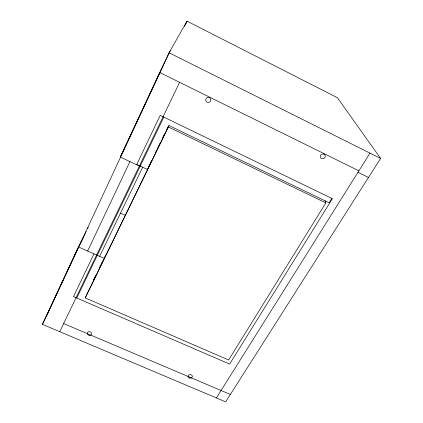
<?xml version="1.0" encoding="UTF-8"?>
<svg xmlns="http://www.w3.org/2000/svg" width="423" height="423" viewBox="0 0 423 423"><rect width="100%" height="100%" fill="white"/><g stroke="black" fill="none" stroke-linecap="round" stroke-linejoin="round"><path stroke-width="0.63" d="M325.06 200.809L325.832 202.866L228.626 360.01L85.229 297.892L168.994 125.536L329.105 202.76L331.817 198.392M105.676 254.889L104.264 258.411L78.419 246.926L42.395 324.346L225.665 401.85L380.605 158.419L337.432 97.724L187.008 21.15L169.078 52.769L120.243 157.039L139.384 166.022L140.262 166.07M85.229 297.892L168.994 125.536M45.673 317.689L64.523 277.187M65.079 275.992L77.552 249.189M155.077 82.622L126.102 144.872L126.345 144.989M155.632 81.428L170.236 50.723M46.43 316.256L160.65 71.138M185.343 24.714L187.008 21.15L184.444 26.464M87.651 251.029L129.956 161.597M93.969 253.837L73.512 296.597L229.631 364.087L332.393 198.673L160.206 115.384L136.745 164.42L147.574 169.507L151.418 160.952M59.754 331.69L179.611 82.326M76.769 298.004L163.812 117.129M99.632 256.354L142.699 167.217M93.272 280.364L95.582 275.622M99.331 267.923L102.794 260.811M155.426 152.724L156.573 150.371M157.145 149.197L160.296 142.731M162.585 138.025L164.589 133.911M166.879 129.205L168.312 126.266M42.395 324.346L45.393 318.286M78.419 246.926L86.128 231.587M87.609 228.637L88.201 227.458M74.95 254.382L83.151 238.022M120.243 157.039L124.172 149.451M126.71 143.704L124.198 148.531L124.447 148.647M160.925 70.054L161.872 68.346M216.417 397.937L369.998 153.121M63.656 323.579L230.371 394.453M120.513 213.134L125.266 215.302M168.486 127.043L325.832 202.866M159.598 72.449L358.884 170.839M357.974 172.283L368.481 177.464M169.078 52.769L380.605 158.419M189.805 378.067L189.277 377.908A2.141 1.75 5.4 0 1 188.277 375.534A2.141 1.75 5.4 0 1 191.133 374.804L191.598 375.069A2.141 1.75 5.4 0 1 192.127 377.173A2.141 1.75 5.4 0 1 189.805 378.067M89.179 335.302L88.629 335.138A2.205 1.824 14.9 0 1 87.434 332.637A2.205 1.824 14.9 0 1 90.279 331.859L90.771 332.134A2.205 1.824 14.9 0 1 91.468 334.355A2.205 1.824 14.9 0 1 89.179 335.302M324.002 154.221L323.394 154.014A2.549 2.348 -21.8 0 0 320.946 158.107L321.469 158.456A2.549 2.348 -21.8 0 0 324.912 157.409A2.549 2.348 -21.8 0 0 324.002 154.221M209.38 97.644L208.745 97.427A2.57 2.527 11.5 0 0 206.546 101.79L207.106 102.16A2.57 2.527 11.5 0 0 210.543 101.039A2.57 2.527 11.5 0 0 209.38 97.644"/></g></svg>
